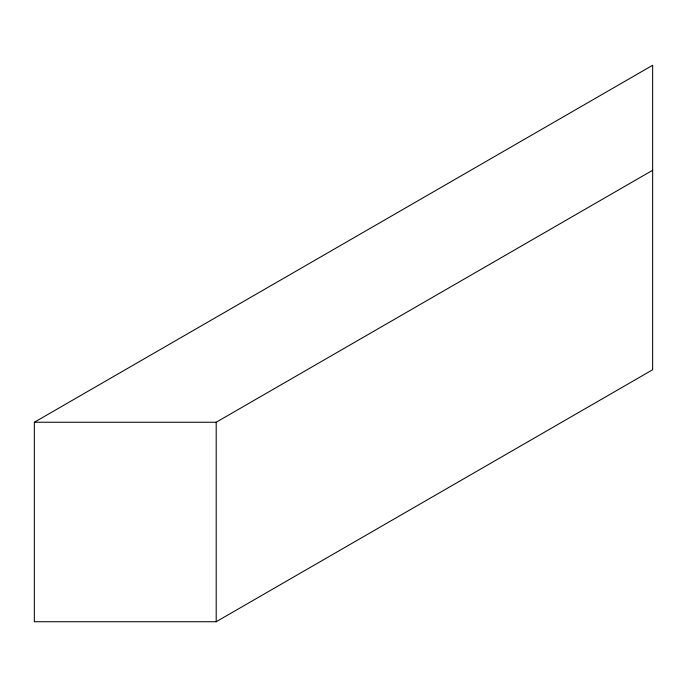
<?xml version="1.0" encoding="UTF-8"?>
<svg xmlns="http://www.w3.org/2000/svg" width="687" height="687" viewBox="0 0 687 687"><rect width="100%" height="100%" fill="white"/><g stroke="black" fill="none" stroke-linecap="round" stroke-linejoin="round"><path stroke-width="1.03" d="M34.35 422.239L652.65 65.274L652.65 369.752L216.199 621.726L34.35 621.726L34.35 422.239L216.199 422.239L652.65 170.264M216.199 422.239L216.199 621.726"/></g></svg>
